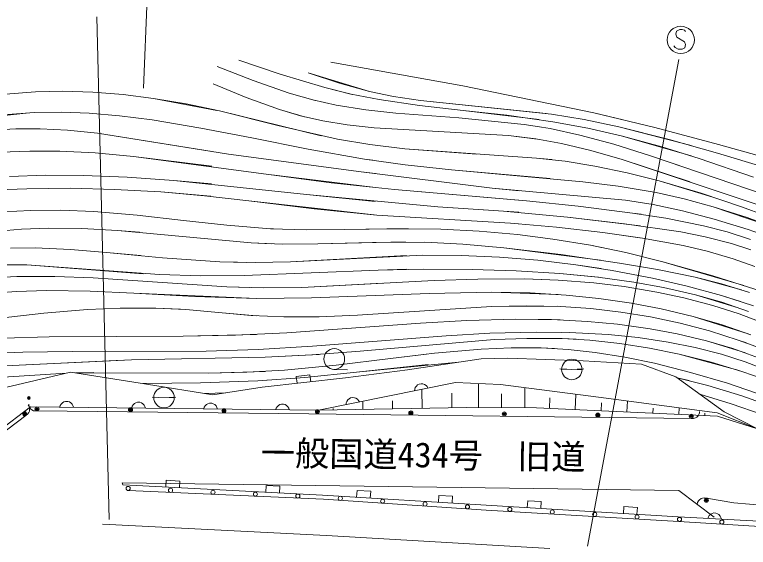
# Model space of a CAD drawing. Units: millimetres, scale not verified. Extents: x 40000 to 680000, y 20000 to 380000.
# Drawn here: x 498990 to 552652, y 312262 to 351266 of the extents above; entities that cross this region are included whole.
import ezdxf
from ezdxf.enums import TextEntityAlignment as Align

# ---------------------------------------------------------------- set-up
doc = ezdxf.new("R2010")
doc.units = ezdxf.units.MM
doc.header["$LTSCALE"] = 1000
doc.layers.add('M-BGD', color=7, linetype='Continuous', lineweight=13)
doc.layers.add('M-STR-HTXT', color=7, linetype='Continuous', lineweight=13)
doc.styles.add('ＭＳ ゴシック', font='')
doc.styles.get('ＭＳ ゴシック').set_extended_font_data('MS Gothic')

msp = doc.modelspace()

# ---------------------------------------------------------------- linework, layer by layer
at = {"layer": 'M-BGD'}
for p, q in [((515380, 347945), (518421, 346913)), ((515380, 347945), (518421, 346913)), ((522111, 347797), (531762, 346054)), ((513812, 347477), (516431, 346444)), ((513812, 347477), (516431, 346444)), ((518421, 346913), (521675, 345927)), ((518421, 346913), (521675, 345927)), ((520454, 347007), (524940, 345644)), ((520454, 347007), (522740, 346260)), ((513501, 346204), (515922, 345210)), ((513501, 346204), (515922, 345210)), ((516431, 346444), (519074, 345516)), ((516431, 346444), (519074, 345516)), ((522740, 346260), (524940, 345644)), ((498316, 345434), (500505, 345608)), ((500505, 345608), (502508, 345654)), ((502508, 345654), (504718, 345590)), ((504718, 345590), (506929, 345414)), ((521675, 345927), (523686, 345429)), ((521675, 345927), (523609, 345446)), ((524940, 345644), (526695, 345276)), ((531762, 346054), (541357, 344073)), ((506929, 345414), (509134, 345138)), ((509134, 345138), (513771, 344258)), ((509134, 345138), (511525, 344732)), ((515922, 345210), (518365, 344317)), ((515922, 345210), (518365, 344317)), ((519074, 345516), (520963, 344980)), ((519074, 345516), (520795, 345023)), ((523609, 345446), (525642, 345047)), ((525642, 345047), (528605, 344615)), ((526695, 345276), (528666, 344973)), ((511525, 344732), (513967, 344213)), ((520795, 345023), (522516, 344641)), ((522516, 344641), (524678, 344296)), ((528605, 344615), (531790, 344257)), ((528666, 344973), (537869, 344041)), ((528666, 344973), (538266, 343985)), ((496682, 343729), (500041, 344072)), ((498470, 343952), (500441, 344091)), ((500441, 344091), (502442, 344120)), ((500441, 344091), (502442, 344120)), ((502442, 344120), (504443, 344047)), ((502442, 344120), (504443, 344047)), ((504443, 344047), (506661, 343866)), ((504443, 344047), (506661, 343866)), ((513967, 344213), (521416, 342399)), ((513967, 344213), (518242, 343143)), ((518365, 344317), (520182, 343786)), ((518365, 344317), (519889, 343862)), ((524678, 344296), (526863, 344055)), ((526863, 344055), (531472, 343705)), ((531790, 344257), (537357, 343587)), ((531790, 344257), (534979, 343905)), ((538266, 343985), (540634, 343587)), ((541357, 344073), (543497, 343571)), ((541357, 344073), (545826, 342995)), ((506661, 343866), (509045, 343560)), ((509045, 343560), (512597, 342966)), ((519889, 343862), (521536, 343484)), ((521536, 343484), (523300, 343196)), ((531472, 343705), (536265, 343234)), ((534979, 343905), (538346, 343428)), ((540634, 343587), (543179, 343049)), ((497323, 342800), (499071, 342906)), ((499071, 342906), (500861, 342910)), ((500861, 342910), (502850, 342806)), ((512597, 342966), (516330, 342236)), ((518242, 343143), (522591, 342160)), ((523300, 343196), (525282, 342981)), ((525282, 342981), (535119, 342413)), ((536265, 343234), (537383, 343062)), ((536265, 343234), (538169, 342920)), ((538169, 342920), (540316, 342451)), ((538346, 343428), (540903, 342943)), ((540903, 342943), (543440, 342360)), ((543179, 343049), (548464, 341676)), ((543179, 343049), (546867, 342117)), ((545826, 342995), (550465, 341768)), ((502850, 342806), (505040, 342585)), ((505040, 342585), (513438, 341242)), ((505040, 342585), (514630, 341048)), ((535119, 342413), (537214, 342152)), ((535119, 342413), (537105, 342169)), ((540316, 342451), (542826, 341772)), ((516330, 342236), (520450, 341415)), ((516330, 342236), (520450, 341415)), ((522591, 342160), (524957, 341766)), ((537105, 342169), (538982, 341831)), ((538982, 341831), (541121, 341327)), ((543440, 342360), (548481, 340924)), ((543440, 342360), (546338, 341577)), ((546867, 342117), (550389, 341126)), ((520450, 341415), (524584, 340696)), ((520450, 341415), (524584, 340696)), ((524957, 341766), (527539, 341447)), ((527539, 341447), (532764, 341043)), ((527539, 341447), (537157, 340760)), ((541121, 341327), (543431, 340669)), ((542826, 341772), (545505, 340936)), ((546338, 341577), (549052, 340741)), ((550465, 341768), (557392, 339824)), ((497900, 341187), (500088, 341280)), ((500088, 341280), (502286, 341268)), ((502286, 341268), (504883, 341139)), ((504883, 341139), (507678, 340890)), ((507678, 340890), (513407, 340166)), ((507678, 340890), (517378, 339594)), ((514630, 341048), (524339, 339752)), ((537157, 340760), (538275, 340651)), ((537157, 340760), (539266, 340529)), ((545505, 340936), (548386, 339964)), ((545505, 340936), (554628, 337804)), ((550389, 341126), (557603, 338962)), ((524584, 340696), (525187, 340608)), ((524584, 340696), (527561, 340277)), ((527561, 340277), (530938, 339908)), ((539266, 340529), (541437, 340179)), ((543431, 340669), (548394, 339030)), ((543431, 340669), (552565, 337607)), ((549052, 340741), (553021, 339368)), ((524339, 339752), (525379, 339624)), ((524339, 339752), (533910, 338551)), ((530938, 339908), (538167, 339279)), ((530938, 339908), (540558, 339028)), ((541437, 340179), (543788, 339686)), ((543788, 339686), (546121, 339095)), ((498619, 339418), (501219, 339505)), ((501219, 339505), (504021, 339494)), ((504021, 339494), (507223, 339370)), ((504021, 339494), (507223, 339370)), ((507223, 339370), (510622, 339132)), ((507223, 339370), (510622, 339132)), ((517378, 339594), (525374, 338601)), ((517378, 339594), (522132, 338964)), ((510622, 339132), (513384, 338877)), ((510622, 339132), (520345, 338088)), ((522132, 338964), (526765, 338452)), ((540558, 339028), (543140, 338701)), ((540558, 339028), (543140, 338701)), ((543140, 338701), (545901, 338237)), ((543140, 338701), (545901, 338237)), ((546121, 339095), (550068, 337905)), ((546121, 339095), (549200, 338184)), ((496736, 338388), (499880, 338520)), ((499880, 338520), (503090, 338551)), ((503090, 338551), (506290, 338473)), ((506290, 338473), (509681, 338282)), ((509681, 338282), (513338, 337965)), ((509681, 338282), (512866, 338012)), ((520345, 338088), (525370, 337577)), ((520345, 338088), (529953, 337205)), ((526765, 338452), (535841, 337695)), ((526765, 338452), (536438, 337640)), ((533910, 338551), (535898, 338363)), ((533910, 338551), (543674, 337672)), ((545901, 338237), (546988, 338011)), ((545901, 338237), (547961, 337783)), ((545901, 338237), (547961, 337783)), ((549200, 338184), (552157, 337202)), ((512866, 338012), (516124, 337632)), ((516124, 337632), (525279, 336609)), ((516124, 337632), (520889, 337050)), ((536438, 337640), (540214, 337253)), ((536438, 337640), (540214, 337253)), ((543674, 337672), (544912, 337490)), ((543674, 337672), (545696, 337354)), ((547961, 337783), (550084, 337206)), ((547961, 337783), (550084, 337206)), ((552565, 337607), (559193, 335359)), ((520889, 337050), (525478, 336591)), ((529953, 337205), (535855, 336798)), ((529953, 337205), (534743, 336878)), ((540214, 337253), (544185, 336740)), ((540214, 337253), (544185, 336740)), ((545696, 337354), (547837, 336901)), ((550084, 337206), (554665, 335633)), ((550084, 337206), (552562, 336406)), ((552157, 337202), (559564, 334480)), ((498155, 336817), (500153, 336930)), ((500153, 336930), (502363, 336941)), ((500153, 336930), (502363, 336941)), ((502363, 336941), (504782, 336844)), ((502363, 336941), (504782, 336844)), ((504782, 336844), (507948, 336586)), ((504782, 336844), (507948, 336586)), ((507948, 336586), (511339, 336204)), ((525478, 336591), (535259, 335991)), ((534743, 336878), (539430, 336450)), ((544185, 336740), (544823, 336646)), ((544185, 336740), (546609, 336357)), ((544185, 336740), (546609, 336357)), ((547837, 336901), (550150, 336294)), ((511339, 336204), (514518, 335844)), ((511339, 336204), (514518, 335844)), ((535259, 335991), (535839, 335953)), ((535259, 335991), (538626, 335711)), ((535259, 335991), (538626, 335711)), ((539430, 336450), (544735, 335802)), ((539430, 336450), (543603, 335952)), ((543603, 335952), (547725, 335352)), ((546609, 336357), (549366, 335806)), ((546609, 336357), (549366, 335806)), ((550150, 336294), (552634, 335526)), ((552562, 336406), (554852, 335561)), ((497503, 335389), (499491, 335563)), ((499491, 335563), (501492, 335633)), ((501492, 335633), (503904, 335601)), ((501492, 335633), (503904, 335601)), ((503904, 335601), (506520, 335457)), ((503904, 335601), (506520, 335457)), ((506520, 335457), (508120, 335328)), ((506520, 335457), (516290, 334564)), ((514518, 335844), (517698, 335594)), ((514518, 335844), (517698, 335594)), ((517698, 335594), (517921, 335584)), ((517698, 335594), (520315, 335510)), ((520315, 335510), (523113, 335529)), ((523113, 335529), (527763, 335599)), ((523113, 335529), (526718, 335593)), ((526718, 335593), (530168, 335550)), ((530168, 335550), (532970, 335404)), ((532970, 335404), (535765, 335157)), ((538626, 335711), (542003, 335323)), ((538626, 335711), (542003, 335323)), ((549366, 335806), (551110, 335357)), ((549366, 335806), (551110, 335357)), ((552634, 335526), (556234, 334256)), ((535765, 335157), (538347, 334833)), ((535765, 335157), (538347, 334833)), ((542003, 335323), (544722, 334930)), ((542003, 335323), (544920, 334898)), ((544920, 334898), (547881, 334355)), ((547725, 335352), (549499, 335004)), ((547725, 335352), (549499, 335004)), ((549499, 335004), (551432, 334506)), ((549499, 335004), (551432, 334506)), ((551110, 335357), (552819, 334812)), ((551110, 335357), (552819, 334812)), ((516290, 334564), (517766, 334497)), ((516290, 334564), (518565, 334473)), ((518565, 334473), (521162, 334477)), ((521162, 334477), (527582, 334633)), ((521162, 334477), (525163, 334593)), ((525163, 334593), (528979, 334605)), ((528979, 334605), (531771, 334463)), ((531771, 334463), (534758, 334201)), ((538347, 334833), (541111, 334376)), ((538347, 334833), (541111, 334376)), ((541111, 334376), (541921, 334219)), ((541111, 334376), (543681, 333843)), ((547881, 334355), (549636, 333945)), ((547881, 334355), (549636, 333945)), ((551432, 334506), (552839, 334034)), ((551432, 334506), (552839, 334034)), ((498686, 334178), (500480, 334196)), ((500480, 334196), (503085, 334081)), ((503085, 334081), (505699, 333863)), ((505699, 333863), (508197, 333620)), ((505699, 333863), (509797, 333471)), ((534758, 334201), (541849, 333278)), ((534758, 334201), (538935, 333694)), ((543681, 333843), (546400, 333172)), ((549636, 333945), (551552, 333387)), ((549636, 333945), (551552, 333387)), ((509797, 333471), (513987, 333176)), ((519169, 333166), (528848, 333651)), ((519169, 333166), (527648, 333626)), ((528848, 333651), (531651, 333633)), ((531651, 333633), (534452, 333509)), ((534452, 333509), (537247, 333282)), ((534452, 333509), (537247, 333282)), ((537247, 333282), (540032, 332953)), ((537247, 333282), (540032, 332953)), ((538935, 333694), (543240, 333067)), ((551552, 333387), (551822, 333297)), ((551552, 333387), (553131, 332818)), ((498089, 332955), (499878, 332950)), ((499878, 332950), (508379, 332298)), ((499878, 332950), (509582, 332230)), ((513987, 333176), (515976, 333126)), ((513987, 333176), (516575, 333119)), ((516575, 333119), (519169, 333166)), ((540032, 332953), (541897, 332676)), ((540032, 332953), (542688, 332545)), ((543240, 333067), (546014, 332605)), ((543240, 333067), (546014, 332605)), ((546400, 333172), (552324, 331433)), ((546400, 333172), (550058, 332134)), ((509582, 332230), (512584, 332148)), ((512584, 332148), (515782, 332169)), ((515782, 332169), (525573, 332548)), ((525573, 332548), (528860, 332632)), ((525573, 332548), (527659, 332621)), ((528860, 332632), (532461, 332614)), ((532461, 332614), (535660, 332516)), ((532461, 332614), (535660, 332516)), ((535660, 332516), (538856, 332315)), ((535660, 332516), (538856, 332315)), ((538856, 332315), (541685, 332034)), ((538856, 332315), (541647, 332038)), ((542688, 332545), (545640, 331978)), ((546014, 332605), (548760, 332044)), ((546014, 332605), (548760, 332044)), ((496953, 331968), (499158, 332088)), ((496953, 331968), (499158, 332088)), ((499158, 332088), (501918, 332099)), ((499158, 332088), (501918, 332099)), ((501918, 332099), (504720, 332004)), ((504720, 332004), (514498, 331329)), ((519996, 331293), (529683, 331797)), ((529683, 331797), (532879, 331904)), ((529683, 331797), (532879, 331904)), ((532879, 331904), (536283, 331912)), ((532879, 331904), (536283, 331912)), ((536283, 331912), (537539, 331877)), ((536283, 331912), (538746, 331822)), ((538746, 331822), (541361, 331619)), ((541647, 332038), (544270, 331675)), ((544270, 331675), (546443, 331283)), ((544270, 331675), (546443, 331283)), ((545640, 331978), (548175, 331386)), ((545640, 331978), (548175, 331386)), ((548760, 332044), (552165, 331115)), ((548760, 332044), (550695, 331555)), ((550058, 332134), (553658, 331006)), ((514498, 331329), (516201, 331278)), ((514498, 331329), (517200, 331260)), ((517200, 331260), (519996, 331293)), ((519996, 331293), (525891, 331607)), ((541361, 331619), (543568, 331354)), ((543568, 331354), (545957, 330958)), ((546443, 331283), (548787, 330746)), ((546443, 331283), (548787, 330746)), ((548175, 331386), (550681, 330693)), ((548175, 331386), (550681, 330693)), ((550695, 331555), (552732, 330927)), ((496950, 330835), (499124, 330999)), ((499124, 330999), (501309, 331062)), ((501309, 331062), (504501, 331019)), ((504501, 331019), (507709, 330873)), ((507709, 330873), (516691, 330475)), ((507709, 330873), (512134, 330625)), ((512134, 330625), (516691, 330475)), ((520700, 330524), (524703, 330673)), ((524703, 330673), (529300, 330860)), ((529300, 330860), (533894, 330943)), ((533894, 330943), (538733, 330779)), ((533894, 330943), (536691, 330889)), ((536691, 330889), (539333, 330734)), ((539333, 330734), (541728, 330488)), ((545957, 330958), (547927, 330537)), ((548787, 330746), (551921, 329805)), ((548787, 330746), (550711, 330203)), ((550681, 330693), (552075, 330256)), ((550681, 330693), (553022, 329938)), ((516691, 330475), (520700, 330524)), ((541728, 330488), (544114, 330139)), ((544114, 330139), (546285, 329723)), ((547927, 330537), (550064, 329972)), ((550711, 330203), (552672, 329535)), ((501122, 329408), (504319, 329674)), ((504319, 329674), (506718, 329780)), ((504319, 329674), (506718, 329780)), ((506718, 329780), (509315, 329786)), ((506718, 329780), (509315, 329786)), ((509315, 329786), (511117, 329711)), ((509315, 329786), (511516, 329683)), ((509315, 329786), (511516, 329683)), ((511516, 329683), (513905, 329464)), ((511516, 329683), (513905, 329464)), ((524057, 329258), (533857, 329894)), ((533857, 329894), (536459, 329954)), ((533857, 329894), (538730, 329912)), ((536459, 329954), (538930, 329903)), ((538930, 329903), (541131, 329749)), ((541131, 329749), (543324, 329490)), ((543324, 329490), (545505, 329128)), ((543324, 329490), (545505, 329128)), ((546285, 329723), (548628, 329161)), ((550064, 329972), (551972, 329361)), ((550064, 329972), (551972, 329361)), ((497930, 329037), (501122, 329408)), ((513905, 329464), (516672, 329224)), ((513905, 329464), (516297, 329249)), ((516297, 329249), (518666, 329138)), ((518666, 329138), (521260, 329144)), ((521260, 329144), (524057, 329258)), ((532057, 328877), (535657, 328973)), ((535657, 328973), (538880, 328921)), ((535657, 328973), (538262, 328943)), ((545505, 329128), (547666, 328665)), ((545505, 329128), (547666, 328665)), ((548628, 329161), (552641, 327893)), ((548628, 329161), (550744, 328544)), ((551972, 329361), (553841, 328651)), ((551972, 329361), (553841, 328651)), ((518887, 327973), (528663, 328684)), ((528663, 328684), (532057, 328877)), ((538262, 328943), (540888, 328807)), ((540888, 328807), (543093, 328599)), ((543093, 328599), (545484, 328265)), ((547666, 328665), (549802, 328103)), ((547666, 328665), (549802, 328103)), ((550744, 328544), (552828, 327823)), ((515133, 327792), (518887, 327973)), ((530541, 327754), (533738, 327933)), ((530541, 327754), (533738, 327933)), ((533738, 327933), (537144, 328019)), ((533738, 327933), (537144, 328019)), ((537144, 328019), (538977, 328005)), ((537144, 328019), (539581, 327989)), ((539581, 327989), (542400, 327839)), ((545484, 328265), (547458, 327893)), ((547458, 327893), (549602, 327380)), ((549802, 328103), (551907, 327443)), ((549802, 328103), (551907, 327443)), ((498132, 327571), (501523, 327672)), ((501523, 327672), (511325, 327713)), ((511325, 327713), (516690, 327858)), ((511325, 327713), (515133, 327792)), ((520777, 326982), (530541, 327754)), ((524270, 326624), (534057, 327475)), ((534057, 327475), (536451, 327562)), ((534057, 327475), (536451, 327562)), ((536451, 327562), (539043, 327542)), ((536451, 327562), (539043, 327542)), ((539043, 327542), (540062, 327496)), ((539043, 327542), (541058, 327426)), ((541058, 327426), (543246, 327191)), ((542400, 327839), (544606, 327619)), ((544606, 327619), (546795, 327295)), ((549602, 327380), (552452, 326492)), ((549602, 327380), (551519, 326811)), ((551907, 327443), (552520, 327230)), ((551907, 327443), (554206, 326597)), ((516789, 326743), (520777, 326982)), ((533100, 326767), (535300, 326868)), ((533100, 326767), (535300, 326868)), ((535300, 326868), (537497, 326867)), ((535300, 326868), (537497, 326867)), ((537497, 326867), (538468, 326827)), ((537497, 326867), (539464, 326758)), ((543246, 327191), (545425, 326849)), ((543246, 327191), (545425, 326849)), ((545425, 326849), (547589, 326406)), ((545425, 326849), (547589, 326406)), ((546795, 327295), (548761, 326900)), ((548761, 326900), (550696, 326402)), ((551519, 326811), (553387, 326144)), ((496204, 326415), (499593, 326557)), ((499593, 326557), (503188, 326605)), ((503188, 326605), (512995, 326617)), ((512995, 326617), (516789, 326743)), ((512995, 326617), (516789, 326743)), ((517319, 326180), (521272, 326385)), ((517319, 326180), (520720, 326347)), ((520720, 326347), (524270, 326624)), ((526477, 326084), (529703, 326469)), ((526477, 326084), (529104, 326404)), ((529703, 326469), (533100, 326767)), ((539464, 326758), (541451, 326539)), ((541451, 326539), (543627, 326187)), ((541451, 326539), (543627, 326187)), ((547589, 326406), (551992, 325203)), ((547589, 326406), (549926, 325817)), ((550696, 326402), (552413, 325855)), ((550696, 326402), (552413, 325855)), ((497755, 325538), (507526, 325990)), ((497755, 325538), (506927, 325976)), ((507526, 325990), (517319, 326180)), ((522503, 325596), (526477, 326084)), ((523997, 325092), (531443, 325819)), ((533103, 326069), (527732, 325261)), ((535051, 326116), (533103, 326069)), ((540581, 325920), (535051, 326116)), ((544836, 325681), (540581, 325920)), ((543627, 326187), (545787, 325736)), ((543627, 326187), (545787, 325736)), ((545787, 325736), (548430, 325065)), ((545787, 325736), (548430, 325065)), ((549926, 325817), (552183, 325141)), ((552413, 325855), (554275, 325141)), ((515977, 325077), (518728, 325231)), ((518728, 325231), (522503, 325596)), ((522344, 325291), (523344, 325264)), ((527732, 325261), (523194, 324672)), ((523997, 325092), (529237, 325645)), ((539371, 325303), (538872, 325321)), ((538996, 325310), (540496, 325268)), ((540121, 325310), (540620, 325338)), ((547348, 324757), (544836, 325681)), ((497058, 324644), (502748, 325007)), ((503079, 325085), (497878, 323868)), ((508627, 324218), (503079, 325085)), ((503435, 325029), (504773, 325059)), ((503435, 325029), (513180, 325024)), ((513180, 325024), (517335, 325143)), ((513180, 325024), (515977, 325077)), ((516781, 324459), (520219, 324710)), ((523194, 324672), (517093, 323999)), ((520586, 324887), (519592, 324778)), ((519592, 324778), (519647, 324281)), ((520219, 324710), (523997, 325092)), ((520641, 324391), (520586, 324887)), ((550892, 322189), (547348, 324757)), ((547451, 324682), (548331, 324467)), ((547451, 324682), (549683, 324105)), ((548430, 325065), (551121, 324274)), ((552183, 325141), (555019, 324155)), ((508385, 324256), (512587, 324305)), ((508385, 324256), (512587, 324305)), ((513478, 323430), (508627, 324218)), ((512587, 324305), (516781, 324459)), ((512587, 324305), (516781, 324459)), ((516781, 324459), (517431, 324500)), ((521211, 322300), (531236, 324325)), ((528459, 324152), (528372, 324073)), ((528568, 324215), (528459, 324152)), ((528725, 324246), (528568, 324215)), ((528851, 324231), (528725, 324246)), ((528960, 324192), (528851, 324231)), ((529078, 324114), (528960, 324192)), ((531236, 324325), (534532, 324182)), ((532909, 322490), (532912, 324252)), ((534532, 324182), (541700, 323263)), ((551121, 324274), (558329, 321801)), ((517093, 323999), (513478, 323430)), ((528255, 323845), (528240, 323720)), ((528294, 323955), (528255, 323845)), ((528372, 324073), (528294, 323955)), ((528806, 322434), (528781, 323829)), ((529157, 324028), (529078, 324114)), ((529220, 323918), (529157, 324028)), ((536302, 322484), (536305, 323949)), ((549683, 324105), (552169, 323350)), ((509537, 323238), (509037, 323252)), ((509162, 323249), (510662, 323207)), ((510287, 323240), (510787, 323256)), ((512907, 323523), (514400, 323575)), ((523360, 323061), (523282, 322943)), ((523446, 323139), (523360, 323061)), ((523556, 323202), (523446, 323139)), ((523713, 323234), (523556, 323202)), ((523838, 323219), (523713, 323234)), ((523948, 323180), (523838, 323219)), ((524066, 323101), (523948, 323180)), ((524144, 323015), (524066, 323101)), ((530976, 322473), (530957, 323549)), ((534606, 322487), (534608, 323498)), ((538098, 322438), (538133, 323199)), ((539991, 322350), (540043, 323458)), ((541700, 323263), (550361, 322103)), ((549110, 323481), (551400, 322779)), ((552169, 323350), (557126, 321594)), ((493366, 317397), (500154, 322560)), ((499983, 322682), (500032, 322619)), ((500026, 322692), (500026, 322752)), ((500045, 322592), (500026, 322692)), ((500032, 322619), (500073, 322499)), ((500103, 322471), (500045, 322592)), ((500154, 322560), (521211, 322300)), ((502328, 322653), (502287, 322533)), ((502389, 322752), (502328, 322653)), ((502491, 322851), (502389, 322752)), ((502591, 322910), (502491, 322851)), ((502712, 322948), (502591, 322910)), ((502872, 322946), (502712, 322948)), ((502991, 322905), (502872, 322946)), ((503090, 322843), (502991, 322905)), ((503189, 322742), (503090, 322843)), ((503248, 322642), (503189, 322742)), ((503287, 322521), (503248, 322642)), ((507592, 322588), (507551, 322469)), ((507653, 322687), (507592, 322588)), ((507755, 322786), (507653, 322687)), ((507855, 322845), (507755, 322786)), ((507976, 322883), (507855, 322845)), ((508136, 322881), (507976, 322883)), ((508255, 322840), (508136, 322881)), ((508355, 322779), (508255, 322840)), ((508453, 322677), (508355, 322779)), ((508512, 322577), (508453, 322677)), ((508551, 322456), (508512, 322577)), ((512856, 322523), (512815, 322404)), ((512918, 322623), (512856, 322523)), ((513019, 322721), (512918, 322623)), ((513120, 322780), (513019, 322721)), ((513240, 322819), (513120, 322780)), ((513400, 322817), (513240, 322819)), ((513520, 322775), (513400, 322817)), ((513619, 322714), (513520, 322775)), ((513718, 322613), (513619, 322714)), ((513776, 322512), (513718, 322613)), ((513815, 322391), (513776, 322512)), ((518182, 322558), (518121, 322458)), ((518283, 322656), (518182, 322558)), ((518384, 322715), (518283, 322656)), ((518504, 322754), (518384, 322715)), ((518664, 322752), (518504, 322754)), ((518784, 322710), (518664, 322752)), ((518883, 322649), (518784, 322710)), ((518982, 322548), (518883, 322649)), ((519040, 322447), (518982, 322548)), ((523243, 322833), (523227, 322708)), ((523282, 322943), (523243, 322833)), ((524207, 322906), (524144, 323015)), ((524466, 322358), (524455, 322956)), ((526636, 322396), (526625, 322994)), ((541885, 322262), (541911, 322831)), ((543778, 322174), (543815, 322963)), ((551400, 322779), (553662, 321980)), ((499936, 322018), (499809, 321921)), ((500023, 322135), (499936, 322018)), ((500067, 322243), (500023, 322135)), ((500086, 322383), (500067, 322243)), ((500073, 322499), (500086, 322383)), ((500163, 322391), (500103, 322471)), ((500242, 322330), (500163, 322391)), ((500361, 322269), (500242, 322330)), ((500461, 322248), (500361, 322269)), ((500621, 322246), (500461, 322248)), ((500621, 322246), (520517, 322046)), ((518121, 322458), (518079, 322339)), ((519079, 322327), (519040, 322447)), ((520517, 322046), (548478, 321705)), ((532061, 322492), (521211, 322300)), ((522296, 322320), (522294, 322439)), ((532061, 322492), (537151, 322482)), ((537151, 322482), (550406, 321866)), ((545672, 322086), (545690, 322463)), ((547566, 321998), (547587, 322467)), ((549041, 321998), (548980, 321899)), ((549083, 322118), (549041, 321998)), ((549084, 322198), (549083, 322118)), ((549459, 321910), (549468, 322096)), ((550361, 322103), (553317, 320941)), ((550892, 322189), (553317, 320941)), ((493882, 317405), (499809, 321921)), ((548638, 321703), (548478, 321705)), ((548778, 321741), (548638, 321703)), ((548879, 321800), (548778, 321741)), ((548980, 321899), (548879, 321800)), ((550406, 321866), (553313, 320944)), ((510079, 317169), (510053, 316670)), ((511078, 317117), (510079, 317169)), ((506900, 316832), (506857, 316974)), ((506857, 316974), (547560, 316435)), ((506900, 316832), (507899, 316781)), ((507899, 316781), (521510, 316078)), ((511052, 316618), (511078, 317117)), ((517384, 316791), (517358, 316292)), ((518383, 316740), (517384, 316791)), ((518357, 316240), (518383, 316740)), ((507282, 316424), (521591, 315779)), ((521510, 316078), (533469, 315359)), ((524031, 316427), (524001, 315928)), ((525029, 316367), (524031, 316427)), ((524999, 315868), (525029, 316367)), ((530010, 316068), (529980, 315569)), ((531008, 316008), (530010, 316068)), ((547560, 316435), (550164, 314462)), ((521591, 315779), (533466, 314989)), ((530979, 315509), (531008, 316008)), ((536514, 315675), (536483, 315175)), ((537512, 315614), (536514, 315675)), ((537482, 315115), (537512, 315614)), ((548930, 315466), (548944, 315545)), ((548944, 315545), (549003, 315657)), ((549003, 315657), (549079, 315745)), ((549079, 315745), (549194, 315828)), ((549194, 315828), (549302, 315870)), ((549302, 315870), (549447, 315887)), ((549447, 315887), (549605, 315860)), ((549605, 315860), (551590, 315528)), ((533469, 315359), (547522, 314503)), ((543541, 315246), (543510, 314747)), ((544539, 315186), (543541, 315246)), ((544508, 314687), (544539, 315186)), ((551590, 315528), (555556, 315191)), ((533466, 314989), (547570, 314161)), ((547522, 314503), (558170, 313925)), ((549732, 314503), (549685, 314385)), ((549797, 314600), (549732, 314503)), ((549902, 314694), (549797, 314600)), ((550005, 314749), (549902, 314694)), ((550127, 314782), (550005, 314749)), ((550287, 314773), (550127, 314782)), ((550405, 314727), (550287, 314773)), ((550501, 314662), (550405, 314727)), ((550596, 314556), (550501, 314662)), ((550650, 314453), (550596, 314556)), ((505418, 313960), (521792, 313136)), ((547570, 314161), (558297, 313471)), ((550684, 314331), (550650, 314453)), ((521792, 313136), (538138, 312165))]:
    msp.add_line(p, q, dxfattribs=at)
for centre, radius in [((522365, 326051), 760), ((539746, 325289), 750), ((509912, 323228), 750), ((500030, 323197), 100), ((500030, 323197), 60), ((500030, 323197), 20), ((500623, 322396), 150), ((499718, 322040), 150), ((499718, 322040), 90), ((499718, 322040), 30), ((500623, 322396), 90), ((500623, 322396), 30), ((507459, 322327), 150), ((507459, 322327), 90), ((507459, 322327), 30), ((514296, 322258), 150), ((514296, 322258), 90), ((514296, 322258), 30), ((521133, 322188), 150), ((521133, 322188), 90), ((521133, 322188), 30), ((527970, 322105), 150), ((527970, 322105), 90), ((527970, 322105), 30), ((534806, 322022), 150), ((534806, 322022), 90), ((534806, 322022), 30), ((541643, 321938), 150), ((541643, 321938), 90), ((548479, 321855), 150), ((541643, 321938), 30), ((548479, 321855), 90), ((548479, 321855), 30), ((507289, 316574), 150), ((510392, 316434), 150), ((513496, 316294), 150), ((516600, 316154), 150), ((519704, 316014), 150), ((522809, 315848), 150), ((525909, 315642), 150), ((529009, 315436), 150), ((549580, 315712), 150), ((549580, 315712), 90), ((549580, 315712), 30), ((532109, 315230), 150), ((535209, 315037), 150), ((538311, 314855), 150), ((541412, 314673), 150), ((544514, 314491), 150), ((547616, 314308), 150), ((550717, 314109), 150)]:
    msp.add_circle(centre, radius, dxfattribs=at)
at = {"layer": 'M-STR-HTXT'}
for p, q in [((509009, 361166), (508418, 345884)), ((505910, 314300), (504996, 351111)), ((547409, 350066), (547361, 349827)), ((547653, 350178), (547409, 350066)), ((547813, 350173), (547653, 350178)), ((547972, 350127), (547813, 350173)), ((548049, 350045), (547972, 350127)), ((547361, 349827), (547435, 349625)), ((547435, 349625), (547984, 349286)), ((547290, 348869), (547214, 348992)), ((547526, 348741), (547290, 348869)), ((548009, 348845), (547806, 348732)), ((547984, 349286), (548057, 349084)), ((548057, 349084), (548009, 348845)), ((547806, 348732), (547526, 348741)), ((540884, 312358), (547564, 347979))]:
    msp.add_line(p, q, dxfattribs=at)
msp.add_circle((547708, 349416), 1000, dxfattribs=at)

# ---------------------------------------------------------------- texts
at = {"layer": 'M-BGD', "style": 'ＭＳ ゴシック'}
msp.add_text('一般国道434号\u3000旧道', height=1833, rotation=359.242, dxfattribs=at).set_placement((528872, 319033), align=Align.MIDDLE_CENTER)

doc.saveas('drawing.dxf')
